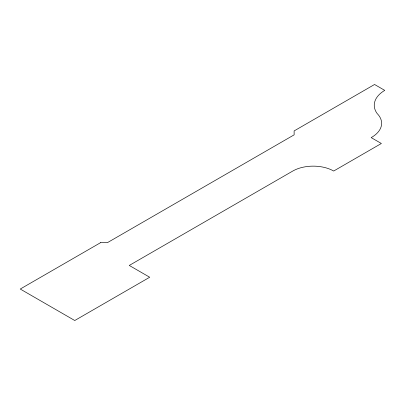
<?xml version="1.0" encoding="UTF-8"?>
<svg xmlns="http://www.w3.org/2000/svg" width="405" height="405" viewBox="0 0 405 405"><rect width="100%" height="100%" fill="white"/><g stroke="black" fill="none" stroke-linecap="round" stroke-linejoin="round"><path stroke-width="0.61" d="M100.678 242.61L20.25 289.043L74.758 320.512L149.708 277.243L129.266 265.442L292.795 171.031A28.907 16.691 0 0 1 333.674 171.031L381.368 143.492L371.177 137.609A34.471 19.901 0 0 0 377.131 113.511A36.946 21.328 0 0 1 384.75 90.371L374.559 84.488L294.126 130.921L294.126 134.855L107.492 242.61L100.678 242.61"/></g></svg>
